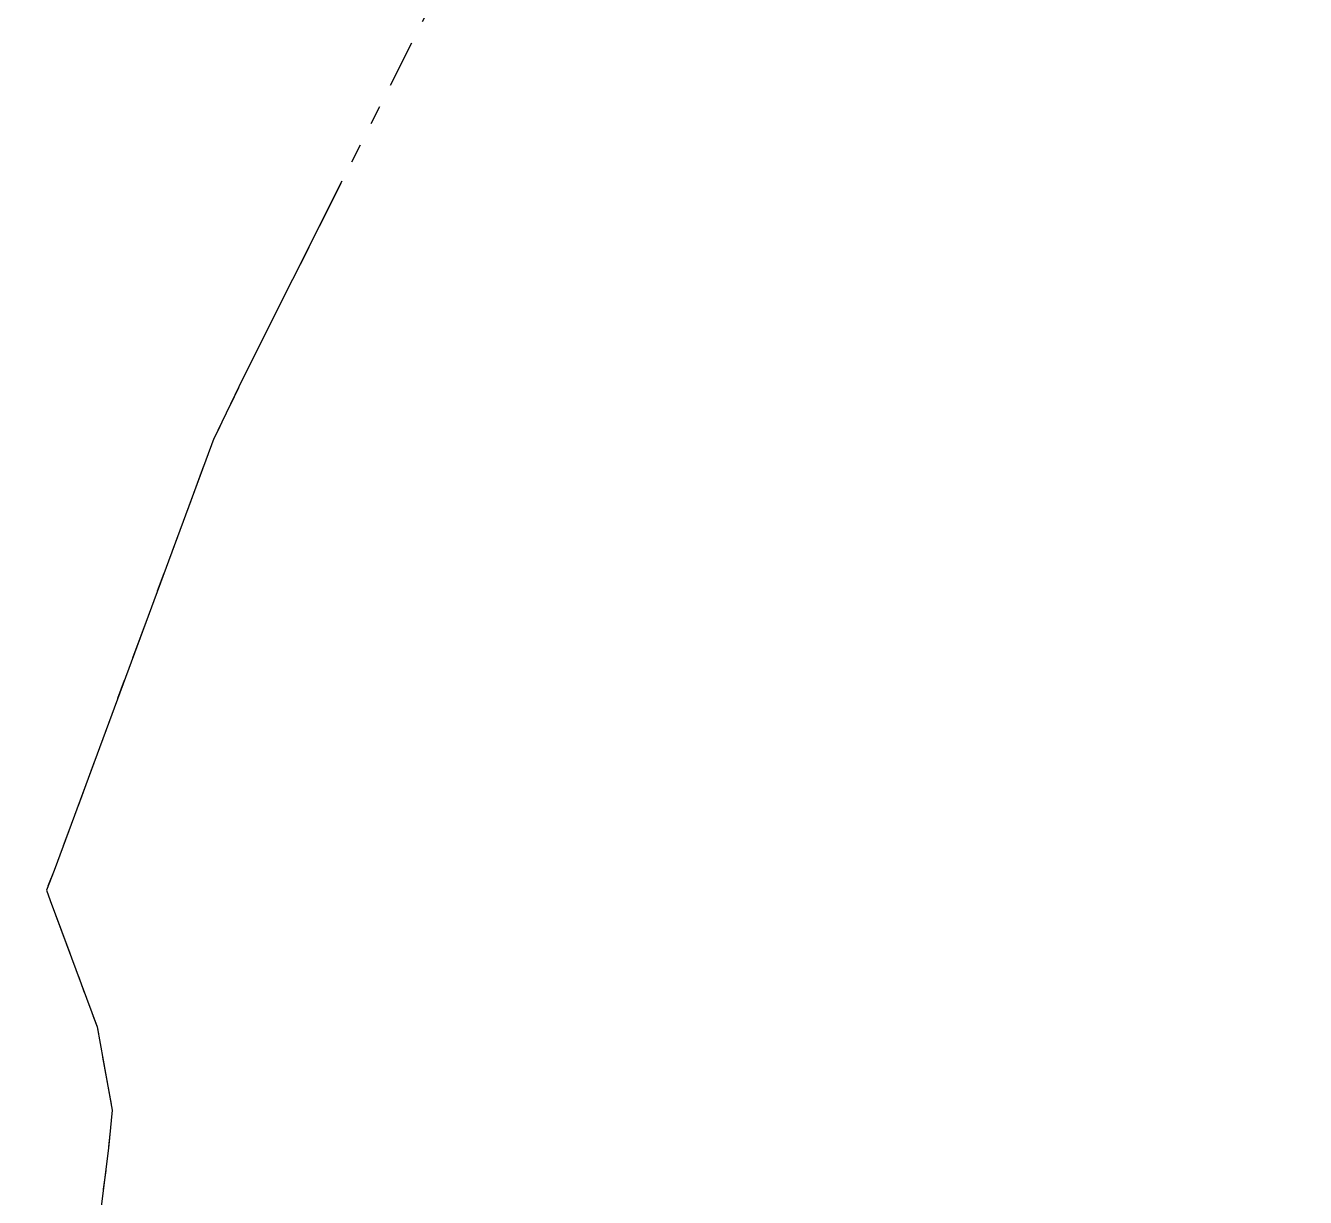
# Model space of a CAD drawing. Header units: feet. Extents: x 2175025 to 2179063, y 467811 to 470338.
# Drawn here: x 2176256.65 to 2176263.37, y 469776.85 to 469783 of the extents above; entities that cross this region are included whole.
import ezdxf

# ---------------------------------------------------------------- set-up
doc = ezdxf.new("R2010")
doc.units = ezdxf.units.FT
doc.header["$LTSCALE"] = 0.5
doc.header["$MEASUREMENT"] = 0
doc.linetypes.add('DIVIDE', pattern=[1.25, 0.5, -0.25, 0, -0.25, 0, -0.25])
doc.layers.add('EC', color=35, linetype='DIVIDE')
doc.layers.add('Road Bush Tollway Approximate', color=4, linetype='CONTINUOUS')

msp = doc.modelspace()

# ---------------------------------------------------------------- linework, layer by layer
at = {"layer": 'EC', "color": 43, "elevation": 429, "flags": 128}
msp.add_lwpolyline([(2176316.991, 469753.8449), (2176316.7118, 469755.6594), (2176316.6987, 469755.7911), (2176316.7623, 469756.757), (2176316.8607, 469757.8974), (2176316.8554, 469758.0662), (2176317.0188, 469760.0025), (2176317.0039, 469760.4763), (2176317.0222, 469762.0529), (2176316.9815, 469762.7713), (2176316.8464, 469764.0402), (2176316.7539, 469764.928), (2176316.4665, 469765.9555), (2176316.2867, 469766.9234), (2176315.824, 469767.7782), (2176315.4959, 469768.7008), (2176314.1894, 469769.6949), (2176313.6453, 469770.4536), (2176312.3598, 469771.9171), (2176312.1492, 469772.8116), (2176311.6994, 469774.8963), (2176311.3065, 469776.9099), (2176311.0948, 469777.8896), (2176310.5962, 469780.5073), (2176310.5346, 469780.8941), (2176310.5179, 469781.0591), (2176310.005, 469783.9064), (2176309.8525, 469785.3239), (2176309.4683, 469786.9169), (2176309.0881, 469789.4958), (2176308.9323, 469789.9275), (2176308.6082, 469791.2897), (2176309.1096, 469791.0385), (2176310.0359, 469790.4218), (2176310.3934, 469790.2333), (2176310.6559, 469790.0611), (2176312.0321, 469788.9494), (2176312.8471, 469788.2084), (2176313.933, 469787.312), (2176315.5504, 469785.8786), (2176315.8985, 469785.5874), (2176316.5491, 469785.047), (2176317.7017, 469784.0816), (2176318.4505, 469783.761), (2176318.7124, 469783.6447), (2176318.6804, 469783.8676), (2176318.5984, 469784.2386), (2176318.0868, 469786.7982), (2176317.3696, 469788.9321), (2176317.0481, 469789.7241), (2176316.8378, 469790.1173), (2176315.4003, 469792.6437), (2176314.7419, 469793.513), (2176312.9712, 469795.5552), (2176312.517, 469795.9539), (2176311.7813, 469796.4683), (2176310.1814, 469797.576), (2176308.544, 469798.4458), (2176307.7852, 469798.7485), (2176307.4554, 469798.8255), (2176307.3147, 469798.8593), (2176306.7767, 469798.8147), (2176306.4997, 469798.8744), (2176306.1699, 469798.7071), (2176305.7829, 469798.793), (2176305.5638, 469798.5984), (2176305.055, 469798.7225), (2176304.9299, 469798.5273), (2176304.2602, 469798.7179), (2176304.2201, 469798.5585), (2176303.295, 469798.8865), (2176303.2877, 469798.8875), (2176303.2754, 469798.8909), (2176302.2103, 469799.0707), (2176301.2953, 469799.3715), (2176300.8461, 469799.4987), (2176300.2578, 469799.6198), (2176299.7525, 469799.6957), (2176299.1727, 469799.7491), (2176298.9411, 469799.7638), (2176296.5305, 469799.6741), (2176294.7905, 469799.6327), (2176293.834, 469799.5462), (2176292.3985, 469799.4769), (2176291.3317, 469799.6076), (2176290.9804, 469799.6604), (2176289.0468, 469799.8806), (2176287.9002, 469800.0286), (2176286.7804, 469800.1715), (2176284.8229, 469800.3981), (2176284.4998, 469800.4488), (2176283.5744, 469800.5142), (2176282.0558, 469800.5668), (2176280.8059, 469801.6991), (2176280.6808, 469801.7782), (2176280.6797, 469802.1545), (2176280.5344, 469804.1861), (2176280.466, 469806.0174), (2176280.4598, 469806.664), (2176280.3627, 469807.359), (2176279.9106, 469808.6796), (2176279.6347, 469809.147), (2176278.9094, 469810.2551), (2176278.2242, 469810.8749), (2176277.4026, 469811.3381), (2176276.4036, 469811.6109), (2176274.9434, 469811.4934), (2176274.1651, 469811.3354), (2176272.9765, 469810.6787), (2176271.2342, 469809.385), (2176270.1475, 469807.7308), (2176269.5413, 469806.7096), (2176268.3252, 469804.5424), (2176267.1144, 469802.2803), (2176266.5178, 469801.0764), (2176265.0093, 469797.9288), (2176264.7272, 469797.2971), (2176263.1355, 469793.6334), (2176262.9539, 469793.1928), (2176261.4049, 469789.3726), (2176261.1944, 469788.8333), (2176259.703, 469785.1187), (2176259.4376, 469784.4205), (2176257.7928, 469781.1476), (2176257.6372, 469780.8248), (2176257.6262, 469780.7959), (2176256.8005, 469778.5624), (2176256.7604, 469778.46), (2176256.7805, 469778.4057), (2176257.0263, 469777.7426), (2176257.105, 469777.3061), (2176257.0863, 469777.1064), (2176256.8291, 469775.0592), (2176257.0455, 469773.8629), (2176257.2398, 469773.3943), (2176257.3599, 469773.1553), (2176257.4698, 469772.5696), (2176257.7612, 469771.6838), (2176257.9243, 469770.6038), (2176258.0893, 469769.6317), (2176258.2518, 469768.5902), (2176258.4055, 469767.486), (2176258.5551, 469766.5674), (2176258.716, 469765.2945), (2176258.8434, 469764.539), (2176259.0238, 469763.0817), (2176259.1233, 469762.5074), (2176259.3481, 469760.9994), (2176259.4404, 469760.4898), (2176259.739, 469759.4457), (2176259.9419, 469758.5417), (2176260.4479, 469757.0233), (2176260.7853, 469756.0819), (2176261.3937, 469754.1966), (2176261.5957, 469753.6096), (2176262.2845, 469751.4614), (2176262.3954, 469751.1332), (2176263.1491, 469748.7697), (2176263.1874, 469748.654), (2176263.7206, 469746.9671), (2176263.9848, 469746.1768), (2176264.0183, 469746.0703), (2176264.7841, 469743.7003), (2176264.8831, 469743.3783), (2176265.5304, 469741.2038), (2176265.6233, 469740.8932), (2176265.7115, 469740.3133), (2176265.9801, 469739.0449), (2176265.9783, 469738.5997), (2176266.274, 469736.9193), (2176266.5228, 469736.0452), (2176266.6289, 469734.9386), (2176266.7937, 469733.6393), (2176266.8106, 469732.1429), (2176266.8549, 469731.1589), (2176266.8621, 469729.61)], dxfattribs=at)
at = {"layer": 'EC', "color": 43, "linetype": 'Continuous', "elevation": 429, "flags": 128}
msp.add_lwpolyline([(2176258.3116, 469782.1801), (2176257.7928, 469781.1476), (2176257.6372, 469780.8248), (2176257.6262, 469780.7959), (2176256.8005, 469778.5624), (2176256.7604, 469778.46), (2176256.7805, 469778.4057), (2176257.0263, 469777.7426), (2176257.105, 469777.3061), (2176257.0863, 469777.1064), (2176256.8291, 469775.0592), (2176257.0455, 469773.8629), (2176257.2398, 469773.3943), (2176257.3599, 469773.1553), (2176257.4698, 469772.5696), (2176257.7612, 469771.6838), (2176257.9243, 469770.6038), (2176258.0893, 469769.6317), (2176258.2252, 469768.7606)], dxfattribs=at)
at = {"layer": 'Road Bush Tollway Approximate', "color": 7}
for centre, radius, start, end in [((2173710.7992, 468084.0106, -18.3067), 2864.4972, 17.0268845, 36.8372412), ((2174160.3223, 468447.7025, -18.3067), 2417.512, 21.0713706, 34.0169591), ((2173390.2625, 467884.6132, -18.3067), 3206.0714, 18.6660289, 36.2548192)]:
    msp.add_arc(centre, radius, start, end, dxfattribs=at)

doc.saveas('drawing.dxf')
